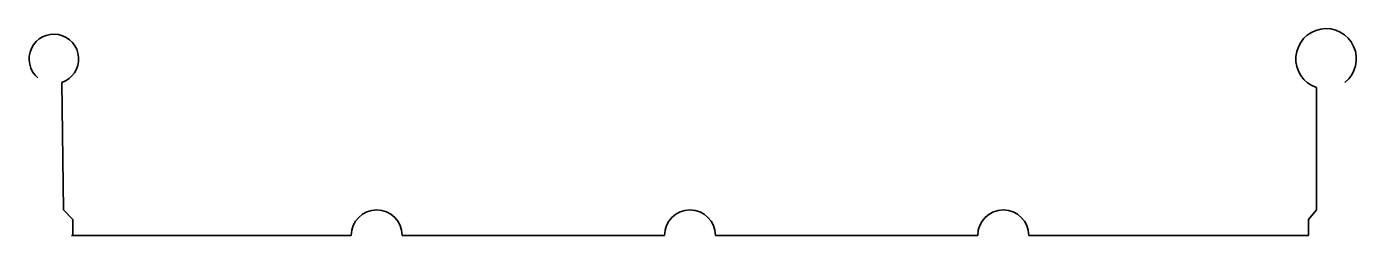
# Model space of a CAD drawing. Header units: metres. Extents: x -209 to 210, y 0 to 66.
import ezdxf

# ---------------------------------------------------------------- set-up
doc = ezdxf.new("R2010")
doc.units = ezdxf.units.M
doc.layers.add('A-DETL-GENF', color=92, linetype='Continuous', lineweight=18)

# ---------------------------------------------------------------- blocks, each defined once
blk = doc.blocks.new('47 Kalzip_felsbaan - 65_400-687261-00_0 Basismaterialen')
at = {"layer": 'A-DETL-GENF', "lineweight": 35}
for p, q in [((-197.51, 48.08), (-197, 8)), ((196.96, 8), (196.96, 46.48)), ((-197, 8), (-194, 5)), ((-194, 5), (-194, 0)), ((194.5, 5), (196.96, 8)), ((194.5, 0), (194.5, 5)), ((-106.5, 0), (-194.5, 0)), ((106.5, 0), (194.5, 0)), ((-156.5, 0), (-106.5, 0)), ((-26.5, 0), (-90.5, 0)), ((-58, 0), (-8, 0)), ((72, 0), (8, 0)), ((40.5, 0), (90.5, 0)), ((170.5, 0), (106.5, 0))]:
    blk.add_line(p, q, dxfattribs=at)
for centre, radius, start, end in [((-200, 55.46), 7.79, 288.6065, 230.1074), ((200, 55.49), 9.51, 308.6923, 251.3315), ((-98.5, 0), 8, 360, 180), ((0, 0), 8, 360, 180), ((98.5, 0), 8, 360, 180)]:
    blk.add_arc(centre, radius, start, end, dxfattribs=at)

msp = doc.modelspace()

# ---------------------------------------------------------------- block references
msp.add_blockref('47 Kalzip_felsbaan - 65_400-687261-00_0 Basismaterialen', (0, 0))

doc.saveas('drawing.dxf')
